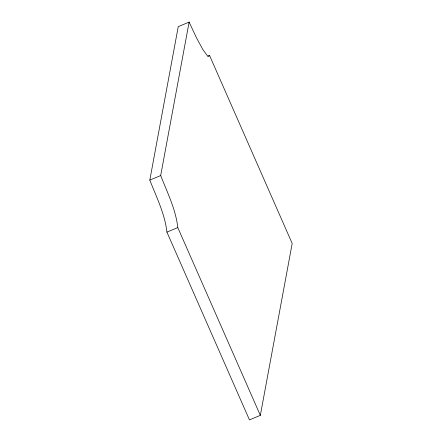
<?xml version="1.0" encoding="UTF-8"?>
<svg xmlns="http://www.w3.org/2000/svg" width="442" height="442" viewBox="0 0 442 442"><rect width="100%" height="100%" fill="white"/><g stroke="black" fill="none" stroke-linecap="round" stroke-linejoin="round"><path stroke-width="0.66" d="M149.81 180.093L178.248 26.642L189.121 22.1L196.452 37.785L202.933 49.681L207.569 55.974L209.652 55.703L292.19 243.476L260.332 415.358L249.465 419.9L166.921 232.127C164.894 213.862 156.418 197.033 149.81 180.093L160.684 175.551L189.121 22.1M207.839 56.46L209.652 55.703M166.921 232.127L177.794 227.586C175.767 209.315 167.291 192.491 160.684 175.551M177.794 227.586L260.332 415.358"/></g></svg>
